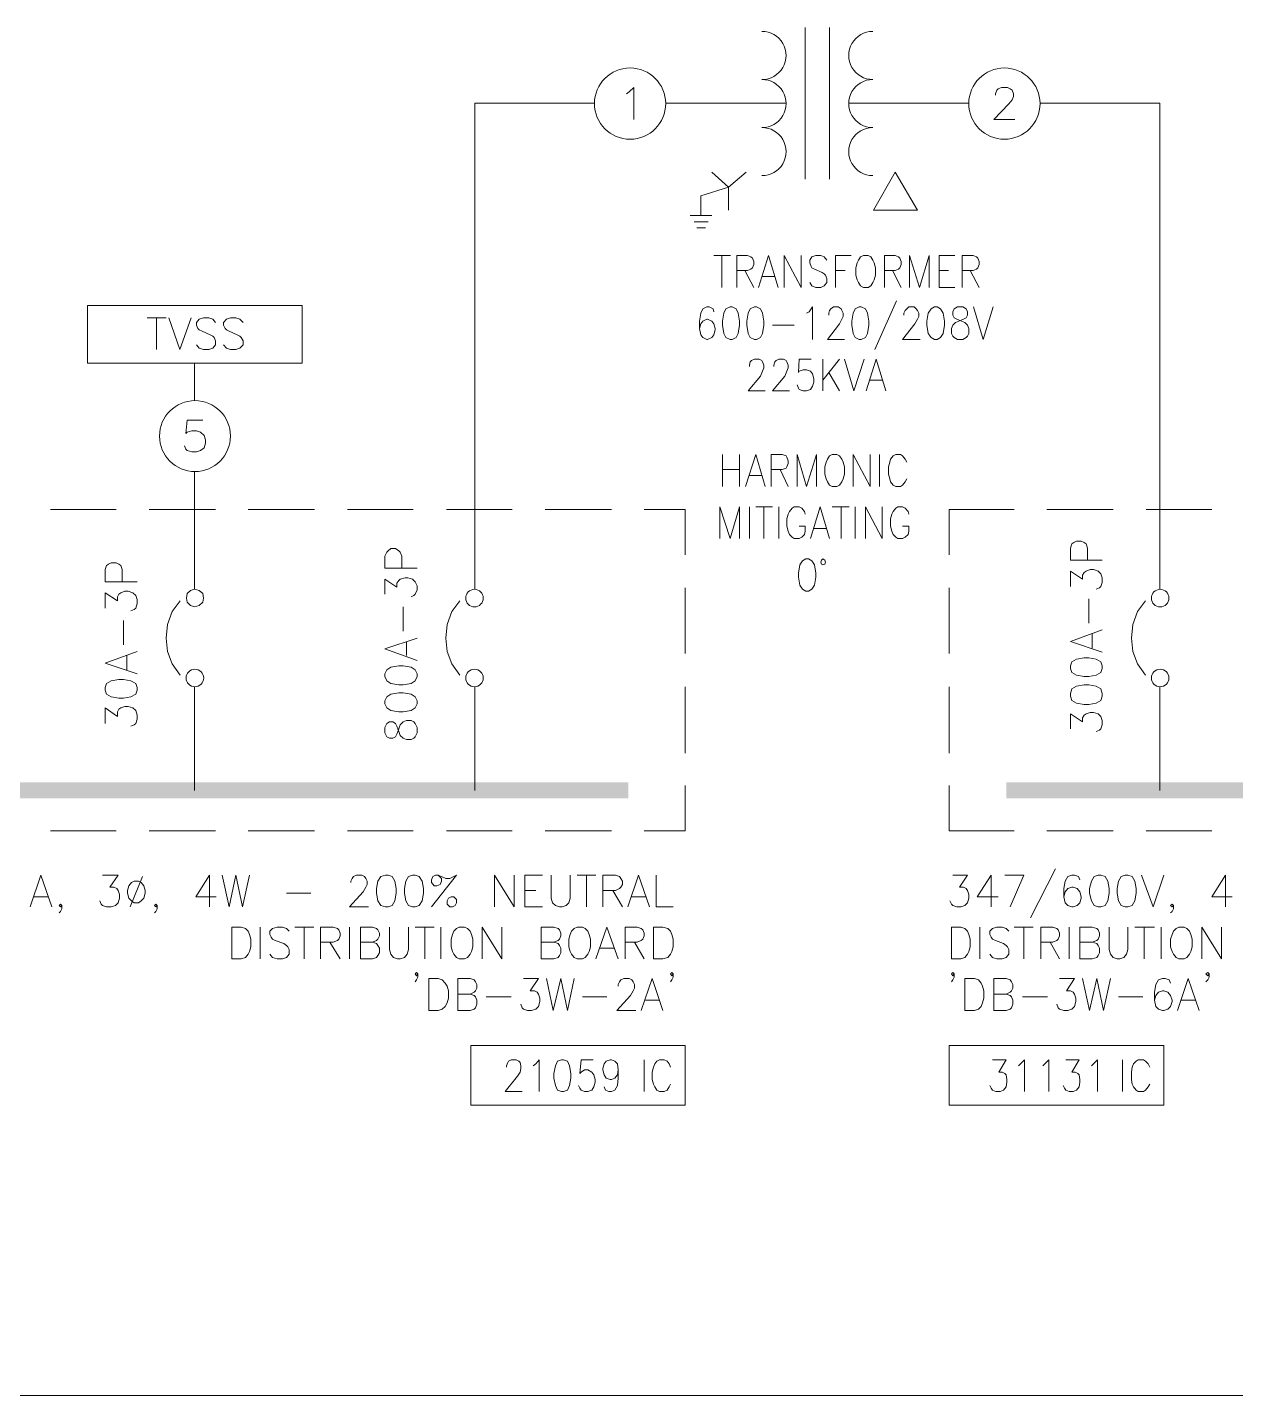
# Model space of a CAD drawing. Header units: inches. Extents: x 0.9 to 46, y 0.8 to 32.4.
# Drawn here: x 14.796 to 17.771, y 16.59 to 19.958 of the extents above; entities that cross this region are included whole.
import ezdxf

# ---------------------------------------------------------------- set-up
doc = ezdxf.new("R2010")
doc.units = ezdxf.units.IN
doc.header["$MEASUREMENT"] = 0
doc.layers.add('PDF_Geometry', color=7, linetype='Continuous')
doc.layers.add('PDF_Solid Fills', color=7, linetype='Continuous')

msp = doc.modelspace()

# ---------------------------------------------------------------- linework, layer by layer
at = {"layer": 'PDF_Geometry', "lineweight": 9}
for points in [[(16.6047, 19.593, 1.01155), (16.6047, 19.7113, 1.01195), (16.6047, 19.8296, 1.01173), (16.6047, 19.948)], [(16.878, 19.948, 1.002245), (16.878, 19.8296, 1.002639), (16.878, 19.7113, 1.002416), (16.878, 19.593)]]:
    msp.add_lwpolyline(points, format="xyb", dxfattribs=at)
for points in [[(16.7113, 19.5846), (16.7113, 19.958)], [(16.7714, 19.5846), (16.7714, 19.958)], [(16.2714, 19.7946), (16.278, 19.7996), (16.2897, 19.8096), (16.2897, 19.7313)], [(17.1797, 19.7913), (17.1797, 19.7946), (17.183, 19.803), (17.1864, 19.8063), (17.1947, 19.8096), (17.2097, 19.8096), (17.2163, 19.8063), (17.2214, 19.803), (17.2247, 19.7946), (17.2247, 19.788), (17.2214, 19.7797), (17.213, 19.7696), (17.1763, 19.7313), (17.228, 19.7313)], [(16.193, 19.7713), (15.898, 19.7713), (15.898, 18.5747)], [(16.6647, 19.7713), (16.368, 19.7713)], [(17.1147, 19.7713), (16.818, 19.7713)], [(17.5847, 18.5747), (17.5847, 19.7713), (17.2897, 19.7713)], [(16.5664, 19.6013), (16.523, 19.5646), (16.4814, 19.6013)], [(16.4547, 19.4946), (16.4547, 19.543), (16.523, 19.5646), (16.523, 19.508)], [(16.4814, 19.4946), (16.428, 19.4946)], [(16.473, 19.4796), (16.438, 19.4796)], [(16.4664, 19.4646), (16.4447, 19.4646)], [(16.4863, 19.3963), (16.528, 19.3963)], [(16.5064, 19.3963), (16.5064, 19.318)], [(16.543, 19.318), (16.543, 19.3963), (16.5697, 19.3963), (16.578, 19.393), (16.5814, 19.3896), (16.5847, 19.3813), (16.5847, 19.3746), (16.5814, 19.3663), (16.578, 19.363), (16.5697, 19.3596), (16.543, 19.3596)], [(16.5964, 19.318), (16.6214, 19.3963), (16.6447, 19.318)], [(16.6597, 19.318), (16.6597, 19.3963), (16.7014, 19.318), (16.7014, 19.3963)], [(16.7647, 19.3847), (16.758, 19.393), (16.7497, 19.3963), (16.738, 19.3963), (16.728, 19.393), (16.723, 19.3847), (16.723, 19.378), (16.7264, 19.3696), (16.728, 19.3663), (16.7347, 19.363), (16.753, 19.3546), (16.758, 19.3513), (16.7614, 19.348), (16.7647, 19.3396), (16.7647, 19.3297), (16.758, 19.3213), (16.7497, 19.318), (16.738, 19.318), (16.728, 19.3213), (16.723, 19.3297)], [(16.7864, 19.318), (16.7864, 19.3963), (16.8247, 19.3963)], [(16.9064, 19.318), (16.9064, 19.3963), (16.933, 19.3963), (16.9414, 19.393), (16.9447, 19.3896), (16.948, 19.3813), (16.948, 19.3746), (16.9447, 19.3663), (16.9414, 19.363), (16.933, 19.3596), (16.9064, 19.3596)], [(16.968, 19.318), (16.968, 19.3963), (16.993, 19.318), (17.0164, 19.3963), (17.0164, 19.318)], [(17.0797, 19.318), (17.0413, 19.318), (17.0413, 19.3963), (17.0797, 19.3963)], [(17.098, 19.318), (17.098, 19.3963), (17.1247, 19.3963), (17.133, 19.393), (17.1364, 19.3896), (17.1397, 19.3813), (17.1397, 19.3746), (17.1364, 19.3663), (17.133, 19.363), (17.1247, 19.3596), (17.098, 19.3596)], [(16.563, 19.3596), (16.5847, 19.318)], [(16.6064, 19.3447), (16.6364, 19.3447)], [(16.7864, 19.3596), (16.8097, 19.3596)], [(16.9264, 19.3596), (16.948, 19.318)], [(17.0413, 19.3596), (17.0647, 19.3596)], [(17.118, 19.3596), (17.1397, 19.318)], [(16.4863, 19.258), (16.4847, 19.2647), (16.4747, 19.2696), (16.4697, 19.2696), (16.4597, 19.2647), (16.4547, 19.2546), (16.4514, 19.2346), (16.4514, 19.2163), (16.4547, 19.2013), (16.4597, 19.1946), (16.4697, 19.1897), (16.4714, 19.1897), (16.4814, 19.1946), (16.4863, 19.2013), (16.4897, 19.213), (16.4897, 19.2163), (16.4863, 19.228), (16.4814, 19.2346), (16.4714, 19.2397), (16.4697, 19.2397), (16.4597, 19.2346), (16.4547, 19.228), (16.4514, 19.2163)], [(16.7147, 19.2546), (16.7214, 19.258), (16.7297, 19.2696), (16.7297, 19.1897)], [(16.7697, 19.2496), (16.7697, 19.2546), (16.7714, 19.2613), (16.7747, 19.2647), (16.7814, 19.2696), (16.793, 19.2696), (16.7997, 19.2647), (16.8014, 19.2613), (16.8047, 19.2546), (16.8047, 19.2463), (16.8014, 19.2397), (16.7964, 19.228), (16.7664, 19.1897), (16.808, 19.1897)], [(16.9363, 19.2846), (16.883, 19.1646)], [(16.9547, 19.2496), (16.9547, 19.2546), (16.958, 19.2613), (16.9614, 19.2647), (16.9664, 19.2696), (16.9797, 19.2696), (16.9847, 19.2647), (16.988, 19.2613), (16.9914, 19.2546), (16.9914, 19.2463), (16.988, 19.2397), (16.9814, 19.228), (16.9514, 19.1897), (16.9947, 19.1897)], [(17.1263, 19.2696), (17.1497, 19.1897), (17.1747, 19.2696)], [(15.0914, 19.243), (15.1381, 19.243)], [(15.1147, 19.243), (15.1147, 19.1646)], [(15.1447, 19.243), (15.1714, 19.1646), (15.1997, 19.243)], [(15.2597, 19.2313), (15.2531, 19.2397), (15.2431, 19.243), (15.2297, 19.243), (15.2197, 19.2397), (15.2131, 19.2313), (15.2131, 19.2247), (15.2164, 19.2163), (15.2197, 19.213), (15.2264, 19.2097), (15.2464, 19.2013), (15.2531, 19.198), (15.2564, 19.1946), (15.2597, 19.1863), (15.2597, 19.1763), (15.2531, 19.168), (15.2431, 19.1646), (15.2297, 19.1646), (15.2197, 19.168), (15.2131, 19.1763)], [(15.3281, 19.2313), (15.3197, 19.2397), (15.3097, 19.243), (15.2964, 19.243), (15.2864, 19.2397), (15.2797, 19.2313), (15.2797, 19.2247), (15.2831, 19.2163), (15.2864, 19.213), (15.293, 19.2097), (15.313, 19.2013), (15.3197, 19.198), (15.3231, 19.1946), (15.3281, 19.1863), (15.3281, 19.1763), (15.3197, 19.168), (15.3097, 19.1646), (15.2964, 19.1646), (15.2864, 19.168), (15.2797, 19.1763)], [(16.6314, 19.2247), (16.6847, 19.2247)], [(16.5747, 19.123), (16.5747, 19.1263), (16.5764, 19.1346), (16.5797, 19.138), (16.5864, 19.1413), (16.598, 19.1413), (16.6047, 19.138), (16.6064, 19.1346), (16.6097, 19.1263), (16.6097, 19.1197), (16.6064, 19.1113), (16.6014, 19.0996), (16.5714, 19.063), (16.613, 19.063)], [(16.6347, 19.123), (16.6347, 19.1263), (16.6364, 19.1346), (16.6397, 19.138), (16.6464, 19.1413), (16.658, 19.1413), (16.6647, 19.138), (16.6664, 19.1346), (16.6697, 19.1263), (16.6697, 19.1197), (16.6664, 19.1113), (16.6614, 19.0996), (16.6314, 19.063), (16.673, 19.063)], [(16.7264, 19.1413), (16.6964, 19.1413), (16.6947, 19.108), (16.6964, 19.1113), (16.7064, 19.1146), (16.7147, 19.1146), (16.7247, 19.1113), (16.7297, 19.1047), (16.733, 19.093), (16.733, 19.0847), (16.7297, 19.0747), (16.7247, 19.0663), (16.7147, 19.063), (16.7064, 19.063), (16.6964, 19.0663), (16.6947, 19.0697), (16.6914, 19.078)], [(16.7547, 19.1413), (16.7547, 19.063)], [(16.7964, 19.1413), (16.7547, 19.0897)], [(16.808, 19.1413), (16.8313, 19.063), (16.8564, 19.1413)], [(16.8614, 19.063), (16.8863, 19.1413), (16.9097, 19.063)], [(15.208, 19.0397), (15.208, 19.1313)], [(16.7697, 19.108), (16.7964, 19.063)], [(16.8714, 19.0897), (16.9014, 19.0897)], [(15.2281, 18.9913), (15.1897, 18.9913), (15.1864, 18.958), (15.1897, 18.9613), (15.2014, 18.9647), (15.2131, 18.9647), (15.2231, 18.9613), (15.2314, 18.953), (15.2347, 18.943), (15.2347, 18.9347), (15.2314, 18.923), (15.2231, 18.9163), (15.2131, 18.913), (15.2014, 18.913), (15.1897, 18.9163), (15.1864, 18.9197), (15.1831, 18.928)], [(16.508, 18.9063), (16.508, 18.828)], [(16.5497, 18.9063), (16.5497, 18.828)], [(16.5647, 18.828), (16.5897, 18.9063), (16.613, 18.828)], [(16.628, 18.828), (16.628, 18.9063), (16.6547, 18.9063), (16.6647, 18.903), (16.6664, 18.8997), (16.6697, 18.8913), (16.6697, 18.8846), (16.6664, 18.8763), (16.6647, 18.873), (16.6547, 18.8697), (16.628, 18.8697)], [(16.6914, 18.828), (16.6914, 18.9063), (16.7147, 18.828), (16.7397, 18.9063), (16.7397, 18.828)], [(16.8297, 18.828), (16.8297, 18.9063), (16.8714, 18.828), (16.8714, 18.9063)], [(16.8947, 18.9063), (16.8947, 18.828)], [(16.9614, 18.888), (16.958, 18.8947), (16.9514, 18.903), (16.9464, 18.9063), (16.9347, 18.9063), (16.928, 18.903), (16.9213, 18.8947), (16.9197, 18.888), (16.9163, 18.8763), (16.9163, 18.858), (16.9197, 18.8463), (16.9213, 18.8396), (16.928, 18.8313), (16.9347, 18.828), (16.9464, 18.828), (16.9514, 18.8313), (16.958, 18.8396), (16.9614, 18.8463)], [(15.208, 18.5747), (15.208, 18.8647)], [(16.508, 18.8697), (16.5497, 18.8697)], [(16.6497, 18.8697), (16.6697, 18.828)], [(16.5747, 18.8546), (16.6047, 18.8546)], [(14.8531, 18.7713), (15.0147, 18.7713)], [(15.0964, 18.7713), (15.2597, 18.7713)], [(15.3397, 18.7713), (15.503, 18.7713)], [(15.5847, 18.7713), (15.7464, 18.7713)], [(15.828, 18.7713), (15.9897, 18.7713)], [(16.0714, 18.7713), (16.2347, 18.7713)], [(16.3147, 18.7713), (16.4164, 18.7713), (16.4164, 18.6597)], [(16.5014, 18.6996), (16.5014, 18.778), (16.5264, 18.6996), (16.5497, 18.778), (16.5497, 18.6996)], [(16.5747, 18.778), (16.5747, 18.6996)], [(16.5897, 18.778), (16.6314, 18.778)], [(16.6097, 18.778), (16.6097, 18.6996)], [(16.6464, 18.778), (16.6464, 18.6996)], [(16.7113, 18.7597), (16.7097, 18.7663), (16.7031, 18.7747), (16.6964, 18.778), (16.6847, 18.778), (16.6797, 18.7747), (16.673, 18.7663), (16.6697, 18.7597), (16.6664, 18.748), (16.6664, 18.7297), (16.6697, 18.718), (16.673, 18.7097), (16.6797, 18.703), (16.6847, 18.6996), (16.6964, 18.6996), (16.7031, 18.703), (16.7097, 18.7097), (16.7113, 18.718), (16.7113, 18.7297), (16.6964, 18.7297)], [(16.7247, 18.6996), (16.748, 18.778), (16.7714, 18.6996)], [(16.778, 18.778), (16.8197, 18.778)], [(16.7997, 18.778), (16.7997, 18.6996)], [(16.8347, 18.778), (16.8347, 18.6996)], [(16.8597, 18.6996), (16.8597, 18.778), (16.9014, 18.6996), (16.9014, 18.778)], [(16.9664, 18.7597), (16.9647, 18.7663), (16.958, 18.7747), (16.9514, 18.778), (16.9397, 18.778), (16.9347, 18.7747), (16.928, 18.7663), (16.9247, 18.7597), (16.9213, 18.748), (16.9213, 18.7297), (16.9247, 18.718), (16.928, 18.7097), (16.9347, 18.703), (16.9397, 18.6996), (16.9514, 18.6996), (16.958, 18.703), (16.9647, 18.7097), (16.9664, 18.718), (16.9664, 18.7297), (16.9514, 18.7297)], [(17.0664, 18.6597), (17.0664, 18.7713), (17.2263, 18.7713)], [(17.3064, 18.7713), (17.4697, 18.7713)], [(17.5514, 18.7713), (17.713, 18.7713)], [(16.733, 18.7247), (16.763, 18.7247)], [(15.7564, 18.6263), (15.6764, 18.6263), (15.6764, 18.6563), (15.6814, 18.6663), (15.6847, 18.6697), (15.6914, 18.6747), (15.7031, 18.6747), (15.7114, 18.6697), (15.7147, 18.6663), (15.7181, 18.6563), (15.7181, 18.6263)], [(17.443, 18.6463), (17.3647, 18.6463), (17.3647, 18.6763), (17.368, 18.6863), (17.373, 18.6897), (17.3797, 18.693), (17.3914, 18.693), (17.398, 18.6897), (17.403, 18.6863), (17.4063, 18.6763), (17.4063, 18.6463)], [(15.0664, 18.593), (14.9881, 18.593), (14.9881, 18.623), (14.9914, 18.633), (14.9964, 18.6363), (15.0031, 18.6397), (15.0147, 18.6397), (15.0214, 18.6363), (15.0264, 18.633), (15.0297, 18.623), (15.0297, 18.593)], [(15.6764, 18.563), (15.6764, 18.5997), (15.7064, 18.5796), (15.7064, 18.5897), (15.7114, 18.5963), (15.7147, 18.5997), (15.7264, 18.603), (15.7331, 18.603), (15.7447, 18.5997), (15.7514, 18.593), (15.7564, 18.583), (15.7564, 18.573), (15.7514, 18.563), (15.748, 18.5597), (15.7414, 18.5563)], [(17.3647, 18.5813), (17.3647, 18.6197), (17.3947, 18.5997), (17.3947, 18.6097), (17.398, 18.6163), (17.403, 18.6197), (17.413, 18.623), (17.4213, 18.623), (17.433, 18.6197), (17.4397, 18.613), (17.443, 18.603), (17.443, 18.5913), (17.4397, 18.5813), (17.4363, 18.578), (17.428, 18.5747)], [(14.9881, 18.528), (14.9881, 18.5663), (15.0181, 18.5463), (15.0181, 18.5563), (15.0214, 18.563), (15.0264, 18.5663), (15.0364, 18.5697), (15.0447, 18.5697), (15.0564, 18.5663), (15.0631, 18.5597), (15.0664, 18.5497), (15.0664, 18.5397), (15.0631, 18.528), (15.0597, 18.5247), (15.0514, 18.5213)], [(16.4164, 18.578), (16.4164, 18.4163)], [(17.0664, 18.4163), (17.0664, 18.578)], [(15.173, 18.5463), (15.153, 18.5197), (15.1414, 18.488), (15.1381, 18.4547), (15.1414, 18.4213), (15.153, 18.3913), (15.173, 18.363)], [(15.7214, 18.4713), (15.7214, 18.5313)], [(15.8614, 18.5463), (15.8414, 18.5197), (15.8297, 18.488), (15.8264, 18.4547), (15.8297, 18.4213), (15.8414, 18.3913), (15.8614, 18.363)], [(17.4097, 18.4913), (17.4097, 18.5513)], [(17.5497, 18.5463), (17.5297, 18.5197), (17.518, 18.488), (17.5147, 18.4547), (17.518, 18.4213), (17.5297, 18.3913), (17.5497, 18.363)], [(15.033, 18.438), (15.033, 18.498)], [(17.443, 18.4197), (17.3647, 18.4463), (17.443, 18.4746)], [(17.418, 18.4297), (17.418, 18.4647)], [(15.7564, 18.3997), (15.6764, 18.428), (15.7564, 18.4547)], [(15.7297, 18.4113), (15.7297, 18.4447)], [(15.0664, 18.3663), (14.9881, 18.393), (15.0664, 18.4213)], [(15.0414, 18.3763), (15.0414, 18.4113)], [(15.208, 18.3347), (15.208, 18.0797)], [(15.898, 18.3347), (15.898, 18.0797)], [(16.4164, 18.3347), (16.4164, 18.1713)], [(17.0664, 18.1713), (17.0664, 18.3347)], [(17.5847, 18.3347), (17.5847, 18.0797)], [(14.9881, 18.2447), (14.9881, 18.283), (15.0181, 18.2613), (15.0181, 18.273), (15.0214, 18.2797), (15.0264, 18.283), (15.0364, 18.2863), (15.0447, 18.2863), (15.0564, 18.283), (15.0631, 18.2763), (15.0664, 18.2647), (15.0664, 18.2547), (15.0631, 18.2447), (15.0597, 18.2414), (15.0514, 18.238)], [(17.3647, 18.2313), (17.3647, 18.268), (17.3947, 18.248), (17.3947, 18.258), (17.398, 18.2647), (17.403, 18.268), (17.413, 18.2713), (17.4213, 18.2713), (17.433, 18.268), (17.4397, 18.2613), (17.443, 18.2513), (17.443, 18.2414), (17.4397, 18.2313), (17.4363, 18.228), (17.428, 18.2247)], [(16.4164, 18.0913), (16.4164, 17.9797), (16.3147, 17.9797)], [(17.2263, 17.9797), (17.0664, 17.9797), (17.0664, 18.0913)], [(15.0147, 17.9797), (14.8531, 17.9797)], [(15.2597, 17.9797), (15.0964, 17.9797)], [(15.503, 17.9797), (15.3397, 17.9797)], [(15.7464, 17.9797), (15.5847, 17.9797)], [(15.9897, 17.9797), (15.828, 17.9797)], [(16.2347, 17.9797), (16.0714, 17.9797)], [(17.4697, 17.9797), (17.3064, 17.9797)], [(17.713, 17.9797), (17.5514, 17.9797)], [(17.328, 17.8863), (17.2663, 17.7663)], [(14.8031, 17.793), (14.8297, 17.8713), (14.8564, 17.793)], [(14.9814, 17.8713), (15.0197, 17.8713), (14.9997, 17.8414), (15.0097, 17.8414), (15.0164, 17.838), (15.0197, 17.833), (15.0231, 17.823), (15.0231, 17.8147), (15.0197, 17.803), (15.0131, 17.7963), (15.0031, 17.793), (14.9914, 17.793), (14.9814, 17.7963), (14.9781, 17.7997), (14.9747, 17.808)], [(15.0797, 17.868), (15.0497, 17.793)], [(15.2447, 17.793), (15.2447, 17.8713), (15.2114, 17.818), (15.2614, 17.818)], [(15.2764, 17.8713), (15.293, 17.793), (15.3097, 17.8713), (15.3264, 17.793), (15.3431, 17.8713)], [(15.5931, 17.853), (15.5931, 17.8563), (15.5964, 17.863), (15.5997, 17.868), (15.6064, 17.8713), (15.6197, 17.8713), (15.6264, 17.868), (15.6297, 17.863), (15.6331, 17.8563), (15.6331, 17.848), (15.6297, 17.8414), (15.623, 17.8297), (15.5897, 17.793), (15.6364, 17.793)], [(15.808, 17.8713), (15.8164, 17.863), (15.8164, 17.8563), (15.813, 17.848), (15.8047, 17.8447), (15.798, 17.8447), (15.7914, 17.853), (15.7914, 17.8597), (15.7947, 17.868), (15.8014, 17.8713), (15.808, 17.8713), (15.8164, 17.868), (15.8264, 17.863), (15.8364, 17.863), (15.8464, 17.868), (15.8531, 17.8713), (15.7914, 17.793)], [(15.9464, 17.793), (15.9464, 17.8713), (15.9947, 17.793), (15.9947, 17.8713)], [(16.0647, 17.793), (16.0214, 17.793), (16.0214, 17.8713), (16.0647, 17.8713)], [(16.0864, 17.8713), (16.0864, 17.8147), (16.0897, 17.803), (16.0964, 17.7963), (16.1064, 17.793), (16.1131, 17.793), (16.123, 17.7963), (16.1297, 17.803), (16.1331, 17.8147), (16.1331, 17.8713)], [(16.1497, 17.8713), (16.1964, 17.8713)], [(16.173, 17.8713), (16.173, 17.793)], [(16.213, 17.793), (16.213, 17.8713), (16.2447, 17.8713), (16.2547, 17.868), (16.258, 17.863), (16.2614, 17.8563), (16.2614, 17.848), (16.258, 17.8414), (16.2547, 17.838), (16.2447, 17.833), (16.213, 17.833)], [(16.2747, 17.793), (16.3014, 17.8713), (16.328, 17.793)], [(16.3447, 17.8713), (16.3447, 17.793), (16.3864, 17.793)], [(17.0747, 17.8713), (17.1113, 17.8713), (17.0913, 17.8414), (17.1014, 17.8414), (17.108, 17.838), (17.1113, 17.833), (17.1147, 17.823), (17.1147, 17.8147), (17.1113, 17.803), (17.1047, 17.7963), (17.0947, 17.793), (17.0847, 17.793), (17.0747, 17.7963), (17.0714, 17.7997), (17.068, 17.808)], [(17.1697, 17.793), (17.1697, 17.8713), (17.1347, 17.818), (17.1864, 17.818)], [(17.2163, 17.793), (17.2497, 17.8713), (17.203, 17.8713)], [(17.388, 17.8597), (17.3847, 17.868), (17.3747, 17.8713), (17.368, 17.8713), (17.358, 17.868), (17.3513, 17.8563), (17.348, 17.838), (17.348, 17.818), (17.3513, 17.803), (17.358, 17.7963), (17.368, 17.793), (17.3713, 17.793), (17.3814, 17.7963), (17.388, 17.803), (17.3914, 17.8147), (17.3914, 17.818), (17.388, 17.8297), (17.3814, 17.838), (17.3713, 17.8414), (17.368, 17.8414), (17.358, 17.838), (17.3513, 17.8297), (17.348, 17.818)], [(17.5397, 17.8713), (17.568, 17.793), (17.5947, 17.8713)], [(17.7463, 17.793), (17.7463, 17.8713), (17.713, 17.818), (17.763, 17.818)], [(15.4347, 17.8264), (15.4947, 17.8264)], [(16.0214, 17.833), (16.0481, 17.833)], [(16.238, 17.833), (16.2614, 17.793)], [(14.8131, 17.818), (14.8464, 17.818)], [(14.8814, 17.7963), (14.8781, 17.793), (14.8747, 17.7963), (14.8781, 17.7997), (14.8814, 17.7963), (14.8814, 17.788), (14.8781, 17.7813), (14.8747, 17.778)], [(15.1164, 17.7963), (15.1131, 17.793), (15.1097, 17.7963), (15.1131, 17.7997), (15.1164, 17.7963), (15.1164, 17.788), (15.1131, 17.7813), (15.1097, 17.778)], [(16.2847, 17.818), (16.318, 17.818)], [(17.618, 17.7963), (17.6147, 17.793), (17.6113, 17.7963), (17.6147, 17.7997), (17.618, 17.7963), (17.618, 17.788), (17.6147, 17.7813), (17.6113, 17.778)], [(15.3697, 17.743), (15.3697, 17.6647)], [(15.4414, 17.733), (15.4347, 17.7397), (15.4247, 17.743), (15.4114, 17.743), (15.3997, 17.7397), (15.3931, 17.733), (15.3931, 17.7247), (15.3964, 17.718), (15.3997, 17.713), (15.4064, 17.7097), (15.4281, 17.703), (15.4347, 17.698), (15.4381, 17.6947), (15.4414, 17.688), (15.4414, 17.6763), (15.4347, 17.668), (15.4247, 17.6647), (15.4114, 17.6647), (15.3997, 17.668), (15.3931, 17.6763)], [(15.4547, 17.743), (15.5014, 17.743)], [(15.4781, 17.743), (15.4781, 17.6647)], [(15.518, 17.6647), (15.518, 17.743), (15.5497, 17.743), (15.5597, 17.7397), (15.5631, 17.7363), (15.5664, 17.728), (15.5664, 17.7214), (15.5631, 17.713), (15.5597, 17.7097), (15.5497, 17.7064), (15.518, 17.7064)], [(15.5897, 17.743), (15.5897, 17.6647)], [(15.6464, 17.7064), (15.6564, 17.703), (15.6597, 17.698), (15.6631, 17.6913), (15.6631, 17.6797), (15.6597, 17.673), (15.6564, 17.668), (15.6464, 17.6647), (15.6164, 17.6647), (15.6164, 17.743), (15.6464, 17.743), (15.6564, 17.7397), (15.6597, 17.7363), (15.6631, 17.728), (15.6631, 17.7214), (15.6597, 17.713), (15.6564, 17.7097), (15.6464, 17.7064), (15.6164, 17.7064)], [(15.688, 17.743), (15.688, 17.688), (15.6914, 17.6763), (15.6981, 17.668), (15.708, 17.6647), (15.7147, 17.6647), (15.7247, 17.668), (15.7314, 17.6763), (15.7347, 17.688), (15.7347, 17.743)], [(15.7514, 17.743), (15.798, 17.743)], [(15.7747, 17.743), (15.7747, 17.6647)], [(15.8147, 17.743), (15.8147, 17.6647)], [(15.9164, 17.6647), (15.9164, 17.743), (15.9647, 17.6647), (15.9647, 17.743)], [(16.093, 17.7064), (16.103, 17.703), (16.1064, 17.698), (16.1097, 17.6913), (16.1097, 17.6797), (16.1064, 17.673), (16.103, 17.668), (16.093, 17.6647), (16.0614, 17.6647), (16.0614, 17.743), (16.093, 17.743), (16.103, 17.7397), (16.1064, 17.7363), (16.1097, 17.728), (16.1097, 17.7214), (16.1064, 17.713), (16.103, 17.7097), (16.093, 17.7064), (16.0614, 17.7064)], [(16.1964, 17.6647), (16.223, 17.743), (16.2514, 17.6647)], [(16.268, 17.6647), (16.268, 17.743), (16.298, 17.743), (16.308, 17.7397), (16.3114, 17.7363), (16.3147, 17.728), (16.3147, 17.7214), (16.3114, 17.713), (16.308, 17.7097), (16.298, 17.7064), (16.268, 17.7064)], [(17.1413, 17.743), (17.1413, 17.6647)], [(17.213, 17.733), (17.2064, 17.7397), (17.1963, 17.743), (17.183, 17.743), (17.173, 17.7397), (17.1664, 17.733), (17.1664, 17.7247), (17.1697, 17.718), (17.173, 17.713), (17.1797, 17.7097), (17.1997, 17.703), (17.2064, 17.698), (17.2097, 17.6947), (17.213, 17.688), (17.213, 17.6763), (17.2064, 17.668), (17.1963, 17.6647), (17.183, 17.6647), (17.173, 17.668), (17.1664, 17.6763)], [(17.2263, 17.743), (17.273, 17.743)], [(17.2497, 17.743), (17.2497, 17.6647)], [(17.2914, 17.6647), (17.2914, 17.743), (17.3214, 17.743), (17.3313, 17.7397), (17.3347, 17.7363), (17.338, 17.728), (17.338, 17.7214), (17.3347, 17.713), (17.3313, 17.7097), (17.3214, 17.7064), (17.2914, 17.7064)], [(17.3614, 17.743), (17.3614, 17.6647)], [(17.418, 17.7064), (17.4297, 17.703), (17.433, 17.698), (17.4363, 17.6913), (17.4363, 17.6797), (17.433, 17.673), (17.4297, 17.668), (17.418, 17.6647), (17.388, 17.6647), (17.388, 17.743), (17.418, 17.743), (17.4297, 17.7397), (17.433, 17.7363), (17.4363, 17.728), (17.4363, 17.7214), (17.433, 17.713), (17.4297, 17.7097), (17.418, 17.7064), (17.388, 17.7064)], [(17.4597, 17.743), (17.4597, 17.688), (17.463, 17.6763), (17.4697, 17.668), (17.4797, 17.6647), (17.4863, 17.6647), (17.4964, 17.668), (17.503, 17.6763), (17.5063, 17.688), (17.5063, 17.743)], [(17.523, 17.743), (17.5713, 17.743)], [(17.5464, 17.743), (17.5464, 17.6647)], [(17.588, 17.743), (17.588, 17.6647)], [(17.688, 17.6647), (17.688, 17.743), (17.7363, 17.6647), (17.7363, 17.743)], [(15.5414, 17.7064), (15.5664, 17.6647)], [(16.2064, 17.6913), (16.2414, 17.6913)], [(16.2914, 17.7064), (16.3147, 17.6647)], [(17.3147, 17.7064), (17.338, 17.6647)], [(15.7581, 17.628), (15.7547, 17.623), (15.7514, 17.628), (15.7547, 17.6313), (15.7581, 17.628), (15.7581, 17.6197), (15.7547, 17.613), (15.7514, 17.608)], [(15.8864, 17.578), (15.8964, 17.5747), (15.8997, 17.5713), (15.903, 17.563), (15.903, 17.553), (15.8997, 17.5447), (15.8964, 17.5413), (15.8864, 17.538), (15.8564, 17.538), (15.8564, 17.6164), (15.8864, 17.6164), (15.8964, 17.613), (15.8997, 17.608), (15.903, 17.6014), (15.903, 17.593), (15.8997, 17.5864), (15.8964, 17.583), (15.8864, 17.578), (15.8564, 17.578)], [(16.018, 17.6164), (16.0547, 17.6164), (16.0347, 17.5864), (16.0447, 17.5864), (16.0514, 17.583), (16.0547, 17.578), (16.058, 17.568), (16.058, 17.5597), (16.0547, 17.548), (16.0481, 17.5413), (16.038, 17.538), (16.0281, 17.538), (16.018, 17.5413), (16.0147, 17.5447), (16.0114, 17.553)], [(16.0747, 17.6164), (16.0914, 17.538), (16.1097, 17.6164), (16.1264, 17.538), (16.143, 17.6164)], [(16.2514, 17.598), (16.2514, 17.6014), (16.2547, 17.608), (16.258, 17.613), (16.2647, 17.6164), (16.278, 17.6164), (16.2847, 17.613), (16.288, 17.608), (16.2914, 17.6014), (16.2914, 17.593), (16.288, 17.5864), (16.2814, 17.5747), (16.248, 17.538), (16.2947, 17.538)], [(16.308, 17.538), (16.3347, 17.6164), (16.3614, 17.538)], [(16.3864, 17.628), (16.383, 17.623), (16.3797, 17.628), (16.383, 17.6313), (16.3864, 17.628), (16.3864, 17.6197), (16.383, 17.613), (16.3797, 17.608)], [(17.078, 17.628), (17.0747, 17.623), (17.0714, 17.628), (17.0747, 17.6313), (17.078, 17.628), (17.078, 17.6197), (17.0747, 17.613), (17.0714, 17.608)], [(17.2064, 17.578), (17.2163, 17.5747), (17.2197, 17.5713), (17.223, 17.563), (17.223, 17.553), (17.2197, 17.5447), (17.2163, 17.5413), (17.2064, 17.538), (17.1763, 17.538), (17.1763, 17.6164), (17.2064, 17.6164), (17.2163, 17.613), (17.2197, 17.608), (17.223, 17.6014), (17.223, 17.593), (17.2197, 17.5864), (17.2163, 17.583), (17.2064, 17.578), (17.1763, 17.578)], [(17.338, 17.6164), (17.3747, 17.6164), (17.3547, 17.5864), (17.3647, 17.5864), (17.3713, 17.583), (17.3747, 17.578), (17.378, 17.568), (17.378, 17.5597), (17.3747, 17.548), (17.368, 17.5413), (17.358, 17.538), (17.348, 17.538), (17.338, 17.5413), (17.3347, 17.5447), (17.3313, 17.553)], [(17.3947, 17.6164), (17.4114, 17.538), (17.4297, 17.6164), (17.4464, 17.538), (17.463, 17.6164)], [(17.6113, 17.6047), (17.608, 17.613), (17.598, 17.6164), (17.5913, 17.6164), (17.5814, 17.613), (17.5747, 17.6014), (17.5713, 17.583), (17.5713, 17.563), (17.5747, 17.548), (17.5814, 17.5413), (17.5913, 17.538), (17.5947, 17.538), (17.6047, 17.5413), (17.6113, 17.548), (17.6147, 17.5597), (17.6147, 17.563), (17.6113, 17.5747), (17.6047, 17.583), (17.5947, 17.5864), (17.5913, 17.5864), (17.5814, 17.583), (17.5747, 17.5747), (17.5713, 17.563)], [(17.628, 17.538), (17.6547, 17.6164), (17.6813, 17.538)], [(17.7064, 17.628), (17.703, 17.623), (17.698, 17.628), (17.703, 17.6313), (17.7064, 17.628), (17.7064, 17.6197), (17.703, 17.613), (17.698, 17.608)], [(15.9264, 17.5713), (15.988, 17.5713)], [(16.163, 17.5713), (16.223, 17.5713)], [(16.318, 17.563), (16.3514, 17.563)], [(17.2463, 17.5713), (17.308, 17.5713)], [(17.483, 17.5713), (17.543, 17.5713)], [(17.638, 17.563), (17.6714, 17.563)], [(15.9764, 17.398), (15.9764, 17.4013), (15.9797, 17.4097), (15.9814, 17.413), (15.988, 17.4164), (15.9997, 17.4164), (16.0064, 17.413), (16.0097, 17.4097), (16.0114, 17.4013), (16.0114, 17.3947), (16.0097, 17.3863), (16.003, 17.3764), (15.973, 17.338), (16.0147, 17.338)], [(16.0414, 17.4013), (16.0481, 17.4063), (16.0564, 17.4164), (16.0564, 17.338)], [(16.1897, 17.4164), (16.1597, 17.4164), (16.1564, 17.383), (16.1597, 17.3863), (16.1681, 17.3914), (16.1764, 17.3914), (16.1864, 17.3863), (16.1914, 17.3797), (16.1947, 17.368), (16.1947, 17.3614), (16.1914, 17.3497), (16.1864, 17.3414), (16.1764, 17.338), (16.1681, 17.338), (16.1597, 17.3414), (16.1564, 17.3463), (16.153, 17.353)], [(16.2514, 17.3914), (16.2497, 17.3797), (16.243, 17.3713), (16.2347, 17.368), (16.2314, 17.368), (16.2214, 17.3713), (16.2164, 17.3797), (16.213, 17.3914), (16.213, 17.3947), (16.2164, 17.4063), (16.2214, 17.413), (16.2314, 17.4164), (16.2347, 17.4164), (16.243, 17.413), (16.2497, 17.4063), (16.2514, 17.3914), (16.2514, 17.3713), (16.2497, 17.353), (16.243, 17.3414), (16.2347, 17.338), (16.228, 17.338), (16.2197, 17.3414), (16.2164, 17.3497)], [(16.3147, 17.4164), (16.3147, 17.338)], [(16.3797, 17.398), (16.3764, 17.4063), (16.3714, 17.413), (16.3647, 17.4164), (16.353, 17.4164), (16.3464, 17.413), (16.3414, 17.4063), (16.338, 17.398), (16.3347, 17.3863), (16.3347, 17.368), (16.338, 17.3564), (16.3414, 17.3497), (16.3464, 17.3414), (16.353, 17.338), (16.3647, 17.338), (16.3714, 17.3414), (16.3764, 17.3497), (16.3797, 17.3564)], [(17.173, 17.4164), (17.2064, 17.4164), (17.188, 17.3863), (17.1963, 17.3863), (17.203, 17.383), (17.2064, 17.3797), (17.208, 17.368), (17.208, 17.3614), (17.2064, 17.3497), (17.1997, 17.3414), (17.1914, 17.338), (17.1813, 17.338), (17.173, 17.3414), (17.1697, 17.3463), (17.1664, 17.353)], [(17.2364, 17.4013), (17.2414, 17.4063), (17.2514, 17.4164), (17.2514, 17.338)], [(17.2964, 17.4013), (17.3013, 17.4063), (17.3114, 17.4164), (17.3114, 17.338)], [(17.353, 17.4164), (17.3863, 17.4164), (17.368, 17.3863), (17.3764, 17.3863), (17.383, 17.383), (17.3863, 17.3797), (17.388, 17.368), (17.388, 17.3614), (17.3863, 17.3497), (17.3797, 17.3414), (17.3713, 17.338), (17.3614, 17.338), (17.353, 17.3414), (17.3497, 17.3463), (17.3463, 17.353)], [(17.4164, 17.4013), (17.4213, 17.4063), (17.4313, 17.4164), (17.4313, 17.338)], [(17.493, 17.4164), (17.493, 17.338)], [(17.5597, 17.398), (17.5563, 17.4063), (17.5497, 17.413), (17.5447, 17.4164), (17.5314, 17.4164), (17.5263, 17.413), (17.5197, 17.4063), (17.5164, 17.398), (17.5147, 17.3863), (17.5147, 17.368), (17.5164, 17.3564), (17.5197, 17.3497), (17.5263, 17.3414), (17.5314, 17.338), (17.5447, 17.338), (17.5497, 17.3414), (17.5563, 17.3497), (17.5597, 17.3564)]]:
    msp.add_lwpolyline(points, dxfattribs=at)
for points in [[(16.8797, 19.508), (16.933, 19.6013), (16.988, 19.508)], [(16.8547, 19.3963), (16.848, 19.393), (16.843, 19.3847), (16.8397, 19.378), (16.8364, 19.3663), (16.8364, 19.348), (16.8397, 19.3363), (16.843, 19.3297), (16.848, 19.3213), (16.8547, 19.318), (16.8664, 19.318), (16.873, 19.3213), (16.878, 19.3297), (16.8814, 19.3363), (16.8847, 19.348), (16.8847, 19.3663), (16.8814, 19.378), (16.878, 19.3847), (16.873, 19.393), (16.8664, 19.3963)], [(14.9447, 19.1313), (15.4731, 19.1313), (15.4731, 19.273), (14.9447, 19.273)], [(16.5264, 19.2696), (16.5164, 19.2647), (16.5114, 19.2546), (16.508, 19.2346), (16.508, 19.2247), (16.5114, 19.2046), (16.5164, 19.1946), (16.5264, 19.1897), (16.5314, 19.1897), (16.5414, 19.1946), (16.5464, 19.2046), (16.5497, 19.2247), (16.5497, 19.2346), (16.5464, 19.2546), (16.5414, 19.2647), (16.5314, 19.2696)], [(16.5864, 19.2696), (16.5764, 19.2647), (16.5714, 19.2546), (16.568, 19.2346), (16.568, 19.2247), (16.5714, 19.2046), (16.5764, 19.1946), (16.5864, 19.1897), (16.5914, 19.1897), (16.6014, 19.1946), (16.6064, 19.2046), (16.6097, 19.2247), (16.6097, 19.2346), (16.6064, 19.2546), (16.6014, 19.2647), (16.5914, 19.2696)], [(16.8447, 19.2696), (16.8347, 19.2647), (16.8297, 19.2546), (16.8264, 19.2346), (16.8264, 19.2247), (16.8297, 19.2046), (16.8347, 19.1946), (16.8447, 19.1897), (16.8497, 19.1897), (16.8597, 19.1946), (16.8647, 19.2046), (16.868, 19.2247), (16.868, 19.2346), (16.8647, 19.2546), (16.8597, 19.2647), (16.8497, 19.2696)], [(17.0297, 19.2696), (17.0213, 19.2647), (17.0147, 19.2546), (17.0114, 19.2346), (17.0114, 19.2247), (17.0147, 19.2046), (17.0213, 19.1946), (17.0297, 19.1897), (17.0364, 19.1897), (17.0447, 19.1946), (17.0514, 19.2046), (17.0547, 19.2247), (17.0547, 19.2346), (17.0514, 19.2546), (17.0447, 19.2647), (17.0364, 19.2696)], [(17.0864, 19.2696), (17.078, 19.2647), (17.0747, 19.258), (17.0747, 19.2496), (17.078, 19.243), (17.0847, 19.2397), (17.0964, 19.2346), (17.1047, 19.2313), (17.1113, 19.2247), (17.1147, 19.2163), (17.1147, 19.2046), (17.1113, 19.198), (17.108, 19.1946), (17.0997, 19.1897), (17.0864, 19.1897), (17.078, 19.1946), (17.0747, 19.198), (17.0714, 19.2046), (17.0714, 19.2163), (17.0747, 19.2247), (17.0814, 19.2313), (17.0897, 19.2346), (17.1014, 19.2397), (17.108, 19.243), (17.1113, 19.2496), (17.1113, 19.258), (17.108, 19.2647), (17.0997, 19.2696)], [(16.778, 18.9063), (16.7714, 18.903), (16.7664, 18.8947), (16.763, 18.888), (16.7597, 18.8763), (16.7597, 18.858), (16.763, 18.8463), (16.7664, 18.8396), (16.7714, 18.8313), (16.778, 18.828), (16.7897, 18.828), (16.7964, 18.8313), (16.8014, 18.8396), (16.8047, 18.8463), (16.808, 18.858), (16.808, 18.8763), (16.8047, 18.888), (16.8014, 18.8947), (16.7964, 18.903), (16.7897, 18.9063)], [(16.713, 18.6497), (16.7047, 18.6447), (16.698, 18.6347), (16.6947, 18.6146), (16.6947, 18.6047), (16.698, 18.5847), (16.7047, 18.5747), (16.713, 18.5697), (16.7197, 18.5697), (16.728, 18.5747), (16.7347, 18.5847), (16.738, 18.6047), (16.738, 18.6146), (16.7347, 18.6347), (16.728, 18.6447), (16.7197, 18.6497)], [(16.7614, 18.6413), (16.7597, 18.6463), (16.7547, 18.6497), (16.7514, 18.6463), (16.7497, 18.6413), (16.7514, 18.6363), (16.7547, 18.6347), (16.7597, 18.6363)], [(15.208, 18.5747), (15.1981, 18.5713), (15.1897, 18.5647), (15.1881, 18.553), (15.1897, 18.543), (15.1981, 18.5347), (15.208, 18.5313), (15.2197, 18.5347), (15.2281, 18.543), (15.2297, 18.553), (15.2281, 18.5647), (15.2197, 18.5713)], [(17.3647, 18.3797), (17.368, 18.3696), (17.3797, 18.363), (17.398, 18.3597), (17.4097, 18.3597), (17.428, 18.363), (17.4397, 18.3696), (17.443, 18.3797), (17.443, 18.3863), (17.4397, 18.3963), (17.428, 18.403), (17.4097, 18.4063), (17.398, 18.4063), (17.3797, 18.403), (17.368, 18.3963), (17.3647, 18.3863)], [(15.6764, 18.3597), (15.6814, 18.3497), (15.6914, 18.343), (15.7114, 18.3397), (15.7214, 18.3397), (15.7414, 18.343), (15.7514, 18.3497), (15.7564, 18.3597), (15.7564, 18.3663), (15.7514, 18.3763), (15.7414, 18.383), (15.7214, 18.3863), (15.7114, 18.3863), (15.6914, 18.383), (15.6814, 18.3763), (15.6764, 18.3663)], [(14.9881, 18.3263), (14.9914, 18.3163), (15.0031, 18.3097), (15.0214, 18.3063), (15.033, 18.3063), (15.0514, 18.3097), (15.0631, 18.3163), (15.0664, 18.3263), (15.0664, 18.333), (15.0631, 18.343), (15.0514, 18.3497), (15.033, 18.353), (15.0214, 18.353), (15.0031, 18.3497), (14.9914, 18.343), (14.9881, 18.333)], [(17.3647, 18.3113), (17.368, 18.3013), (17.3797, 18.2947), (17.398, 18.2913), (17.4097, 18.2913), (17.428, 18.2947), (17.4397, 18.3013), (17.443, 18.3113), (17.443, 18.318), (17.4397, 18.3297), (17.428, 18.3363), (17.4097, 18.3397), (17.398, 18.3397), (17.3797, 18.3363), (17.368, 18.3297), (17.3647, 18.318)], [(15.6764, 18.293), (15.6814, 18.283), (15.6914, 18.2763), (15.7114, 18.273), (15.7214, 18.273), (15.7414, 18.2763), (15.7514, 18.283), (15.7564, 18.293), (15.7564, 18.2997), (15.7514, 18.3097), (15.7414, 18.3163), (15.7214, 18.3197), (15.7114, 18.3197), (15.6914, 18.3163), (15.6814, 18.3097), (15.6764, 18.2997)], [(15.6764, 18.2213), (15.6814, 18.2113), (15.688, 18.208), (15.6964, 18.208), (15.7031, 18.2113), (15.7064, 18.218), (15.7114, 18.2313), (15.7147, 18.2414), (15.7214, 18.248), (15.7297, 18.2513), (15.7414, 18.2513), (15.748, 18.248), (15.7514, 18.2447), (15.7564, 18.2347), (15.7564, 18.2213), (15.7514, 18.2113), (15.748, 18.208), (15.7414, 18.2047), (15.7297, 18.2047), (15.7214, 18.208), (15.7147, 18.2147), (15.7114, 18.2247), (15.7064, 18.238), (15.7031, 18.2447), (15.6964, 18.248), (15.688, 18.248), (15.6814, 18.2447), (15.6764, 18.2347)], [(15.0597, 17.8563), (15.053, 17.853), (15.0464, 17.8447), (15.0431, 17.833), (15.0431, 17.8264), (15.0464, 17.8147), (15.053, 17.808), (15.0597, 17.803), (15.0697, 17.803), (15.0764, 17.808), (15.0831, 17.8147), (15.0864, 17.8264), (15.0864, 17.833), (15.0831, 17.8447), (15.0764, 17.853), (15.0697, 17.8563)], [(15.678, 17.8713), (15.6664, 17.868), (15.6597, 17.8563), (15.6564, 17.838), (15.6564, 17.8264), (15.6597, 17.808), (15.6664, 17.7963), (15.678, 17.793), (15.6847, 17.793), (15.6947, 17.7963), (15.7014, 17.808), (15.7047, 17.8264), (15.7047, 17.838), (15.7014, 17.8563), (15.6947, 17.868), (15.6847, 17.8713)], [(15.7447, 17.8713), (15.7347, 17.868), (15.728, 17.8563), (15.7247, 17.838), (15.7247, 17.8264), (15.728, 17.808), (15.7347, 17.7963), (15.7447, 17.793), (15.7514, 17.793), (15.7614, 17.7963), (15.7681, 17.808), (15.7714, 17.8264), (15.7714, 17.838), (15.7681, 17.8563), (15.7614, 17.868), (15.7514, 17.8713)], [(17.433, 17.8713), (17.423, 17.868), (17.4164, 17.8563), (17.4114, 17.838), (17.4114, 17.8264), (17.4164, 17.808), (17.423, 17.7963), (17.433, 17.793), (17.4397, 17.793), (17.4497, 17.7963), (17.4563, 17.808), (17.4597, 17.8264), (17.4597, 17.838), (17.4563, 17.8563), (17.4497, 17.868), (17.4397, 17.8713)], [(17.4997, 17.8713), (17.4897, 17.868), (17.483, 17.8563), (17.4797, 17.838), (17.4797, 17.8264), (17.483, 17.808), (17.4897, 17.7963), (17.4997, 17.793), (17.5063, 17.793), (17.5164, 17.7963), (17.523, 17.808), (17.5263, 17.8264), (17.5263, 17.838), (17.523, 17.8563), (17.5164, 17.868), (17.5063, 17.8713)], [(15.8397, 17.818), (15.833, 17.8147), (15.8297, 17.808), (15.8297, 17.7997), (15.8364, 17.793), (15.8431, 17.793), (15.8497, 17.7963), (15.8531, 17.803), (15.8531, 17.8114), (15.8464, 17.818)], [(15.2997, 17.6647), (15.2997, 17.743), (15.3231, 17.743), (15.3331, 17.7397), (15.3397, 17.733), (15.3431, 17.7247), (15.3464, 17.713), (15.3464, 17.6947), (15.3431, 17.683), (15.3397, 17.6763), (15.3331, 17.668), (15.3231, 17.6647)], [(15.8597, 17.743), (15.8531, 17.7397), (15.8464, 17.733), (15.8431, 17.7247), (15.8397, 17.713), (15.8397, 17.6947), (15.8431, 17.683), (15.8464, 17.6763), (15.8531, 17.668), (15.8597, 17.6647), (15.8731, 17.6647), (15.8797, 17.668), (15.8864, 17.6763), (15.8897, 17.683), (15.893, 17.6947), (15.893, 17.713), (15.8897, 17.7247), (15.8864, 17.733), (15.8797, 17.7397), (15.8731, 17.743)], [(16.1497, 17.743), (16.143, 17.7397), (16.1364, 17.733), (16.1331, 17.7247), (16.1297, 17.713), (16.1297, 17.6947), (16.1331, 17.683), (16.1364, 17.6763), (16.143, 17.668), (16.1497, 17.6647), (16.163, 17.6647), (16.1697, 17.668), (16.1764, 17.6763), (16.1797, 17.683), (16.183, 17.6947), (16.183, 17.713), (16.1797, 17.7247), (16.1764, 17.733), (16.1697, 17.7397), (16.163, 17.743)], [(16.338, 17.6647), (16.338, 17.743), (16.3614, 17.743), (16.3731, 17.7397), (16.3797, 17.733), (16.383, 17.7247), (16.3864, 17.713), (16.3864, 17.6947), (16.383, 17.683), (16.3797, 17.6763), (16.3731, 17.668), (16.3614, 17.6647)], [(17.0714, 17.6647), (17.0714, 17.743), (17.0947, 17.743), (17.1047, 17.7397), (17.1113, 17.733), (17.1147, 17.7247), (17.118, 17.713), (17.118, 17.6947), (17.1147, 17.683), (17.1113, 17.6763), (17.1047, 17.668), (17.0947, 17.6647)], [(17.6313, 17.743), (17.6247, 17.7397), (17.618, 17.733), (17.6147, 17.7247), (17.6113, 17.713), (17.6113, 17.6947), (17.6147, 17.683), (17.618, 17.6763), (17.6247, 17.668), (17.6313, 17.6647), (17.6447, 17.6647), (17.6514, 17.668), (17.658, 17.6763), (17.6613, 17.683), (17.6647, 17.6947), (17.6647, 17.713), (17.6613, 17.7247), (17.658, 17.733), (17.6514, 17.7397), (17.6447, 17.743)], [(15.7847, 17.538), (15.7847, 17.6164), (15.808, 17.6164), (15.8181, 17.613), (15.8247, 17.6047), (15.8297, 17.598), (15.833, 17.5864), (15.833, 17.568), (15.8297, 17.5563), (15.8247, 17.548), (15.8181, 17.5413), (15.808, 17.538)], [(17.1047, 17.538), (17.1047, 17.6164), (17.128, 17.6164), (17.138, 17.613), (17.1447, 17.6047), (17.148, 17.598), (17.1514, 17.5864), (17.1514, 17.568), (17.148, 17.5563), (17.1447, 17.548), (17.138, 17.5413), (17.128, 17.538)], [(15.8881, 17.4513), (16.4164, 17.4513), (16.4164, 17.3047), (15.8881, 17.3047)], [(17.0664, 17.4513), (17.5947, 17.4513), (17.5947, 17.3047), (17.0664, 17.3047)], [(16.1114, 17.4164), (16.1014, 17.413), (16.0964, 17.4013), (16.093, 17.383), (16.093, 17.3713), (16.0964, 17.353), (16.1014, 17.3414), (16.1114, 17.338), (16.1164, 17.338), (16.1264, 17.3414), (16.1314, 17.353), (16.1347, 17.3713), (16.1347, 17.383), (16.1314, 17.4013), (16.1264, 17.413), (16.1164, 17.4164)]]:
    msp.add_lwpolyline(points, close=True, dxfattribs=at)
at = {"layer": 'PDF_Geometry', "color": 8, "lineweight": 20, "true_color": 0x808080}
msp.add_lwpolyline([(41.7374, 16.5897), (2.7, 16.5897)], dxfattribs=at)
at = {"layer": 'PDF_Geometry', "lineweight": 9}
for centre, radius in [((16.2804, 19.7703), 0.0877), ((17.202, 19.7703), 0.0877), ((15.2091, 18.9518), 0.0873), ((15.8972, 18.553), 0.0216), ((17.5855, 18.553), 0.0216), ((15.2089, 18.3564), 0.0216), ((15.8972, 18.3564), 0.0216), ((17.5855, 18.3564), 0.0216)]:
    msp.add_circle(centre, radius, dxfattribs=at)
at = {"layer": 'PDF_Solid Fills', "color": 8, "lineweight": 9, "true_color": 0x808080, "transparency": 33554559}
for points in [[(16.2764, 18.0597), (16.2764, 18.0997), (1.8916, 18.0597)], [(16.2764, 18.0997), (1.8916, 18.0597), (1.8916, 18.0997)], [(17.2064, 18.0997), (17.2064, 18.0597), (19.033, 18.0997)], [(17.2064, 18.0597), (19.033, 18.0997), (19.033, 18.0597)]]:
    msp.add_solid(points, dxfattribs=at)

doc.saveas('drawing.dxf')
